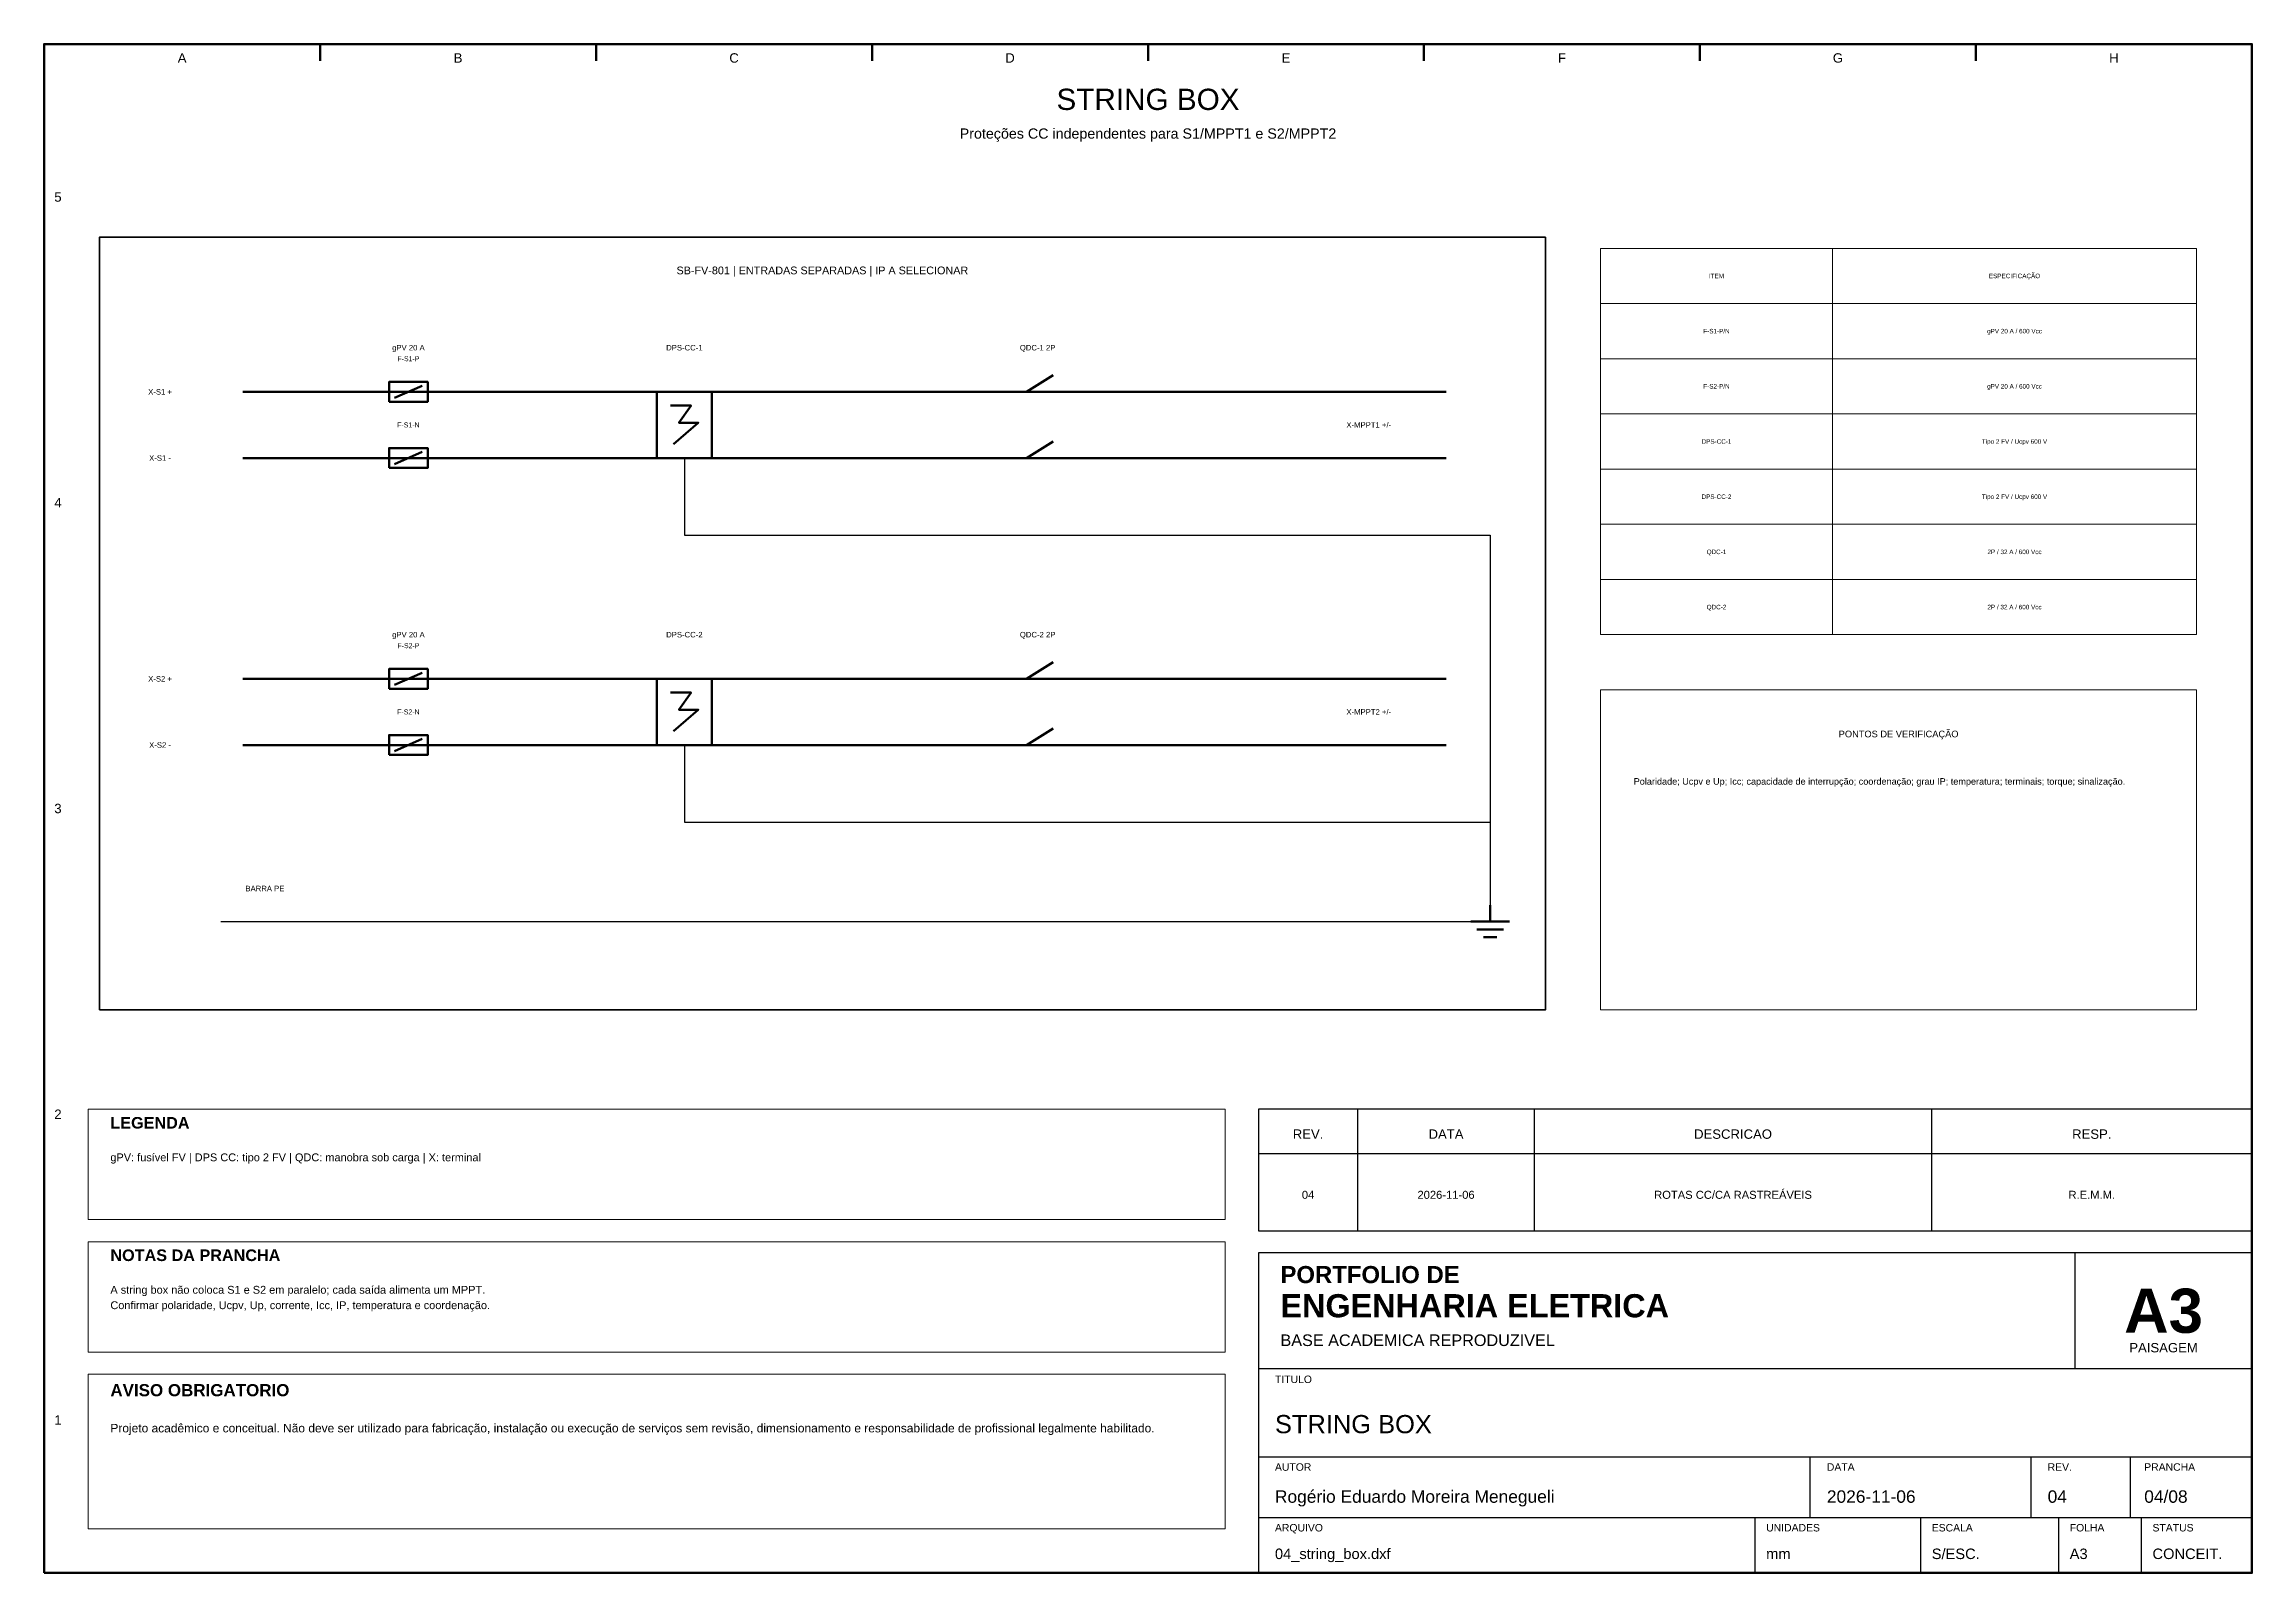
# Model space of a CAD drawing. Header units: millimetres. Extents: x 10 to 410, y 10 to 287.
import ezdxf
from ezdxf.enums import TextEntityAlignment as Align

# ---------------------------------------------------------------- set-up
doc = ezdxf.new("R2010")
doc.units = ezdxf.units.MM
for name, color, linetype, lineweight in [('00_MOLDURA', 7, 'CONTINUOUS', 50), ('01_CARIMBO', 7, 'CONTINUOUS', 25), ('02_TEXTO', 7, 'CONTINUOUS', 18), ('04_EQUIPAMENTOS', 32, 'CONTINUOUS', 35), ('05_POTENCIA', 12, 'CONTINUOUS', 50), ('06_COMANDO', 94, 'CONTINUOUS', 25), ('09_BORNES', 145, 'CONTINUOUS', 25), ('12_LEGENDA', 7, 'CONTINUOUS', 18), ('13_NOTAS', 7, 'CONTINUOUS', 18)]:
    doc.layers.add(name, color=color, linetype=linetype, lineweight=lineweight)
doc.styles.add('PORTFOLIO_TEXTO', font='arial.ttf')
doc.styles.add('PORTFOLIO_TITULO', font='arialbd.ttf', dxfattribs={"width": 0.92})

# ---------------------------------------------------------------- blocks, each defined once
blk = doc.blocks.new('CARIMBO_A3')
at = {"layer": '01_CARIMBO'}
for p, q in [((148, 37), (148, 58)), ((0, 37), (180, 37)), ((0, 21), (180, 21)), ((100, 10), (100, 21)), ((140, 10), (140, 21)), ((158, 10), (158, 21)), ((0, 10), (180, 10)), ((90, 0), (90, 10)), ((120, 0), (120, 10)), ((145, 0), (145, 10)), ((160, 0), (160, 10))]:
    blk.add_line(p, q, dxfattribs=at)
blk.add_lwpolyline([(0, 0), (180, 0), (180, 58), (0, 58)], close=True, dxfattribs=at)
at = {"layer": '01_CARIMBO', "style": 'PORTFOLIO_TEXTO'}
for s, p in [('TITULO', (3, 34.4)), ('AUTOR', (3, 18.5)), ('DATA', (103, 18.5)), ('REV.', (143, 18.5)), ('PRANCHA', (160.5, 18.5)), ('ARQUIVO', (3, 7.5)), ('UNIDADES', (92, 7.5)), ('ESCALA', (122, 7.5)), ('FOLHA', (147, 7.5)), ('STATUS', (162, 7.5))]:
    blk.add_text(s, height=1.35, dxfattribs=at).set_placement(p)
at = {"layer": '02_TEXTO'}
for s, height, style, p in [('PORTFOLIO DE', 3.1, 'PORTFOLIO_TITULO', (4, 52.5)), ('ENGENHARIA ELETRICA', 4.2, 'PORTFOLIO_TITULO', (4, 46.3)), ('BASE ACADEMICA REPRODUZIVEL', 2.1, 'PORTFOLIO_TEXTO', (4, 41.1))]:
    blk.add_text(s, height=height, dxfattribs=dict(at, style=style)).set_placement(p)
for s, height, style, p in [('A3', 8, 'PORTFOLIO_TITULO', (164, 47.5)), ('PAISAGEM', 1.7, 'PORTFOLIO_TEXTO', (164, 40.8))]:
    blk.add_text(s, height=height, dxfattribs=dict(at, style=style)).set_placement(p, align=Align.MIDDLE_CENTER)
at = {"layer": '02_TEXTO', "style": 'PORTFOLIO_TEXTO'}
for tag, p, height in [('TITULO', (3, 25.3), 3.3), ('AUTOR', (3, 12.7), 2.25), ('DATA', (103, 12.7), 2.25), ('REVISAO', (143, 12.7), 2.25), ('PRANCHA', (160.5, 12.7), 2.25), ('ARQUIVO', (3, 2.5), 1.9), ('UNIDADES', (92, 2.5), 1.9), ('ESCALA', (122, 2.5), 1.9), ('FOLHA', (147, 2.5), 1.9), ('STATUS', (162, 2.5), 1.9)]:
    blk.add_attdef(tag, p, '', height=height, dxfattribs=at)
blk = doc.blocks.new('P08_FUSIVEL')
at = {"layer": '05_POTENCIA'}
for p, q in [((-6, 0), (-3.5, 0)), ((-2.5, -1.1), (2.5, 1.1)), ((3.5, 0), (6, 0))]:
    blk.add_line(p, q, dxfattribs=at)
blk.add_lwpolyline([(-3.5, -1.8), (3.5, -1.8), (3.5, 1.8), (-3.5, 1.8)], close=True, dxfattribs=at)
blk = doc.blocks.new('P08_SECCIONADOR')
at = {"layer": '05_POTENCIA'}
for p, q in [((-6, 0), (-2, 0)), ((-2, 0), (2.8, 3)), ((2, 0), (6, 0))]:
    blk.add_line(p, q, dxfattribs=at)
blk = doc.blocks.new('P08_DPS')
at = {"layer": '05_POTENCIA'}
blk.add_lwpolyline([(-5, -6), (5, -6), (5, 6), (-5, 6)], close=True, dxfattribs=at)
blk.add_lwpolyline([(-2.5, 3.5), (1.2, 3.5), (-1, 0.4), (2.5, 0.4), (-2, -3.5)], dxfattribs=at)
blk = doc.blocks.new('SIM_TERRA')
at = {"layer": '05_POTENCIA'}
for p, q in [((-3.5, 0), (3.5, 0)), ((0, 3), (0, 0)), ((-2.4, -1.4), (2.4, -1.4)), ((-1.2, -2.8), (1.2, -2.8))]:
    blk.add_line(p, q, dxfattribs=at)

msp = doc.modelspace()

# ---------------------------------------------------------------- linework, layer by layer
at = {"layer": '00_MOLDURA'}
for p, q in [((60, 287), (60, 284)), ((110, 287), (110, 284)), ((160, 287), (160, 284)), ((210, 287), (210, 284)), ((260, 287), (260, 284)), ((310, 287), (310, 284)), ((360, 287), (360, 284))]:
    msp.add_line(p, q, dxfattribs=at)
msp.add_lwpolyline([(10, 10), (410, 10), (410, 287), (10, 287)], close=True, dxfattribs=at)
at = {"layer": '01_CARIMBO'}
for p, q in [((248, 72), (248, 94)), ((280, 72), (280, 94)), ((352, 72), (352, 94)), ((230, 86), (410, 86))]:
    msp.add_line(p, q, dxfattribs=at)
msp.add_lwpolyline([(230, 72), (410, 72), (410, 94), (230, 94)], close=True, dxfattribs=at)
at = {"layer": '04_EQUIPAMENTOS'}
msp.add_lwpolyline([(20, 112), (282, 112), (282, 252), (20, 252)], close=True, dxfattribs=at)
at = {"layer": '05_POTENCIA'}
for p, q in [((46, 224), (264, 224)), ((46, 212), (264, 212)), ((46, 172), (264, 172)), ((46, 160), (264, 160))]:
    msp.add_line(p, q, dxfattribs=at)
at = {"layer": '06_COMANDO'}
for p, q in [((126, 212), (126, 198)), ((126, 198), (272, 198)), ((272, 198), (272, 128)), ((126, 160), (126, 146)), ((126, 146), (272, 146)), ((272, 146), (272, 128)), ((42, 128), (272, 128))]:
    msp.add_line(p, q, dxfattribs=at)
at = {"layer": '12_LEGENDA'}
for p, q in [((334, 180), (334, 250)), ((292, 240), (400, 240)), ((292, 230), (400, 230)), ((292, 220), (400, 220)), ((292, 210), (400, 210)), ((292, 200), (400, 200)), ((292, 190), (400, 190))]:
    msp.add_line(p, q, dxfattribs=at)
for points in [[(292, 180), (400, 180), (400, 250), (292, 250)], [(18, 74), (224, 74), (224, 94), (18, 94)]]:
    msp.add_lwpolyline(points, close=True, dxfattribs=at)
at = {"layer": '13_NOTAS'}
for points in [[(292, 112), (400, 112), (400, 170), (292, 170)], [(18, 50), (224, 50), (224, 70), (18, 70)], [(18, 18), (224, 18), (224, 46), (18, 46)]]:
    msp.add_lwpolyline(points, close=True, dxfattribs=at)

# ---------------------------------------------------------------- block references
at = {"layer": '01_CARIMBO'}
msp.add_blockref('CARIMBO_A3', (230, 10), dxfattribs=at).add_auto_attribs({'TITULO': 'STRING BOX', 'AUTOR': 'Rogério Eduardo Moreira Menegueli', 'DATA': '2026-11-06', 'REVISAO': '04', 'PRANCHA': '04/08', 'ARQUIVO': '04_string_box.dxf', 'UNIDADES': 'mm', 'ESCALA': 'S/ESC.', 'FOLHA': 'A3', 'STATUS': 'CONCEIT.'})
at = {"layer": '05_POTENCIA'}
for name, p in [('P08_FUSIVEL', (76, 224)), ('P08_DPS', (126, 218)), ('P08_SECCIONADOR', (190, 224)), ('P08_FUSIVEL', (76, 212)), ('P08_SECCIONADOR', (190, 212)), ('P08_FUSIVEL', (76, 172)), ('P08_DPS', (126, 166)), ('P08_SECCIONADOR', (190, 172)), ('P08_FUSIVEL', (76, 160)), ('P08_SECCIONADOR', (190, 160))]:
    msp.add_blockref(name, p, dxfattribs=at)
at = {"layer": '06_COMANDO'}
msp.add_blockref('SIM_TERRA', (272, 128), dxfattribs=at)

# ---------------------------------------------------------------- texts
at = {"layer": '00_MOLDURA', "style": 'PORTFOLIO_TEXTO'}
for s, p in [('A', (35, 284.5)), ('B', (85, 284.5)), ('C', (135, 284.5)), ('D', (185, 284.5)), ('E', (235, 284.5)), ('F', (285, 284.5)), ('G', (335, 284.5)), ('H', (385, 284.5)), ('5', (12.5, 259.3)), ('4', (12.5, 203.9)), ('3', (12.5, 148.5)), ('2', (12.5, 93.1)), ('1', (12.5, 37.7))]:
    msp.add_text(s, height=1.7, dxfattribs=at).set_placement(p, align=Align.MIDDLE_CENTER)
at = {"layer": '01_CARIMBO', "style": 'PORTFOLIO_TEXTO'}
for s, p in [('REV.', (239, 89.5)), ('DATA', (264, 89.5)), ('DESCRICAO', (316, 89.5)), ('RESP.', (381, 89.5))]:
    msp.add_text(s, height=1.7, dxfattribs=at).set_placement(p, align=Align.MIDDLE_CENTER)
at = {"layer": '02_TEXTO', "style": 'PORTFOLIO_TEXTO'}
for s, height, p in [('STRING BOX', 3.85, (210, 277)), ('Proteções CC independentes para S1/MPPT1 e S2/MPPT2', 1.85, (210, 270.8)), ('F-S1-P/N', 0.82, (313, 235)), ('gPV 20 A / 600 Vcc', 0.82, (367, 235)), ('F-S2-P/N', 0.82, (313, 225)), ('gPV 20 A / 600 Vcc', 0.82, (367, 225)), ('DPS-CC-1', 0.82, (313, 215)), ('Tipo 2 FV / Ucpv 600 V', 0.82, (367, 215)), ('DPS-CC-2', 0.82, (313, 205)), ('Tipo 2 FV / Ucpv 600 V', 0.82, (367, 205)), ('QDC-1', 0.82, (313, 195)), ('2P / 32 A / 600 Vcc', 0.82, (367, 195)), ('QDC-2', 0.82, (313, 185)), ('2P / 32 A / 600 Vcc', 0.82, (367, 185)), ('04', 1.45, (239, 78.5)), ('2026-11-06', 1.45, (264, 78.5)), ('ROTAS CC/CA RASTREÁVEIS', 1.45, (316, 78.5)), ('R.E.M.M.', 1.45, (381, 78.5))]:
    msp.add_text(s, height=height, dxfattribs=at).set_placement(p, align=Align.MIDDLE_CENTER)
at = {"layer": '04_EQUIPAMENTOS', "style": 'PORTFOLIO_TEXTO'}
msp.add_text('SB-FV-801 | ENTRADAS SEPARADAS | IP A SELECIONAR', height=1.4, dxfattribs=at).set_placement((151, 246), align=Align.MIDDLE_CENTER)
at = {"layer": '05_POTENCIA', "style": 'PORTFOLIO_TEXTO'}
for s, height, p in [('gPV 20 A', 1, (76, 232)), ('DPS-CC-1', 1, (126, 232)), ('QDC-1 2P', 1, (190, 232)), ('F-S1-P', 0.9, (76, 230)), ('F-S1-N', 0.9, (76, 218)), ('gPV 20 A', 1, (76, 180)), ('DPS-CC-2', 1, (126, 180)), ('QDC-2 2P', 1, (190, 180)), ('F-S2-P', 0.9, (76, 178)), ('F-S2-N', 0.9, (76, 166))]:
    msp.add_text(s, height=height, dxfattribs=at).set_placement(p, align=Align.MIDDLE_CENTER)
at = {"layer": '06_COMANDO', "style": 'PORTFOLIO_TEXTO'}
msp.add_text('BARRA PE', height=1, dxfattribs=at).set_placement((50, 134), align=Align.MIDDLE_CENTER)
at = {"layer": '09_BORNES', "style": 'PORTFOLIO_TEXTO'}
for s, p in [('X-S1 +', (31, 224)), ('X-MPPT1 +/-', (250, 218)), ('X-S1 -', (31, 212)), ('X-S2 +', (31, 172)), ('X-MPPT2 +/-', (250, 166)), ('X-S2 -', (31, 160))]:
    msp.add_text(s, height=1, dxfattribs=at).set_placement(p, align=Align.MIDDLE_CENTER)
at = {"layer": '12_LEGENDA', "style": 'PORTFOLIO_TEXTO'}
for s, p in [('ITEM', (313, 245)), ('ESPECIFICAÇÃO', (367, 245))]:
    msp.add_text(s, height=0.82, dxfattribs=at).set_placement(p, align=Align.MIDDLE_CENTER)
at = {"layer": '12_LEGENDA', "style": 'PORTFOLIO_TITULO'}
msp.add_text('LEGENDA', height=2.1, dxfattribs=at).set_placement((22, 90.5))
at = {"layer": '12_LEGENDA', "insert": (22, 86), "char_height": 1.42, "width": 198, "attachment_point": 1, "line_spacing_factor": 1.18, "style": 'PORTFOLIO_TEXTO'}
msp.add_mtext('gPV: fusível FV | DPS CC: tipo 2 FV | QDC: manobra sob carga | X: terminal', dxfattribs=at)
at = {"layer": '13_NOTAS', "style": 'PORTFOLIO_TEXTO'}
msp.add_text('PONTOS DE VERIFICAÇÃO', height=1.2, dxfattribs=at).set_placement((346, 162), align=Align.MIDDLE_CENTER)
at = {"layer": '13_NOTAS', "style": 'PORTFOLIO_TITULO'}
for s, height, p in [('NOTAS DA PRANCHA', 2.1, (22, 66.5)), ('AVISO OBRIGATORIO', 2.2, (22, 42))]:
    msp.add_text(s, height=height, dxfattribs=at).set_placement(p)
at = {"layer": '13_NOTAS', "attachment_point": 1, "line_spacing_factor": 1.18, "style": 'PORTFOLIO_TEXTO'}
for s, insert, char_height, width in [('Polaridade; Ucpv e Up; Icc; capacidade de interrupção; coordenação; grau IP; temperatura; terminais; torque; sinalização.', (298, 154), 1.18, 96), ('A string box não coloca S1 e S2 em paralelo; cada saída alimenta um MPPT.\\PConfirmar polaridade, Ucpv, Up, corrente, Icc, IP, temperatura e coordenação.', (22, 62), 1.42, 198), ('Projeto acadêmico e conceitual. Não deve ser utilizado para fabricação, instalação ou execução de serviços sem revisão, dimensionamento e responsabilidade de profissional legalmente habilitado.', (22, 37), 1.55, 198)]:
    msp.add_mtext(s, dxfattribs=dict(at, insert=insert, char_height=char_height, width=width))

doc.saveas('drawing.dxf')
